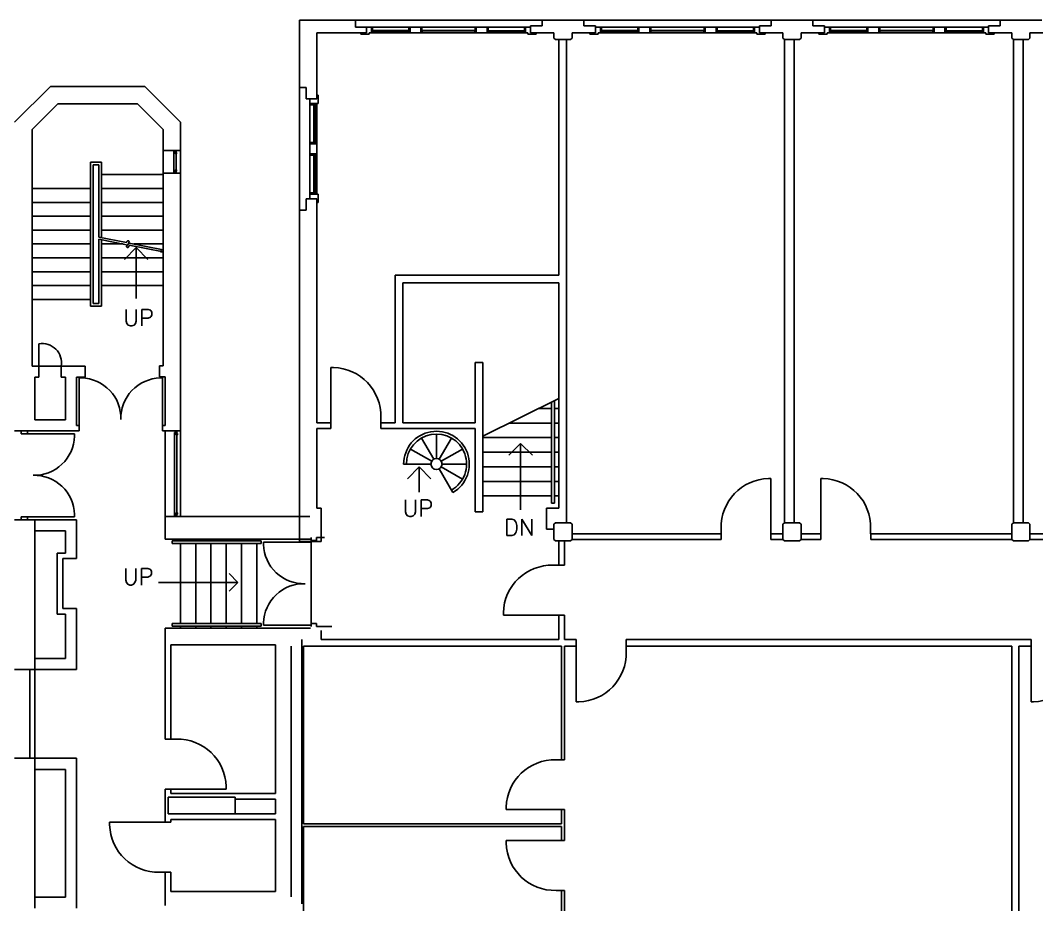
# Model space of a CAD drawing. Header units: inches. Extents: x 370 to 6209, y 2527 to 6927.
# Drawn here: x 4592 to 5325, y 6207 to 6844 of the extents above; entities that cross this region are included whole.
import ezdxf
from ezdxf.enums import TextEntityAlignment as Align

# ---------------------------------------------------------------- set-up
doc = ezdxf.new("R2010")
doc.units = ezdxf.units.IN
doc.header["$LTSCALE"] = 0.75
doc.header["$MEASUREMENT"] = 0
for name, color, linetype in [('626_FL3$0$A-BLDG-GRW', 9, 'CONTINUOUS'), ('626_FL3$0$A-BLDG-MOOR', 9, 'CONTINUOUS'), ('626_FL3$0$A-DOOR-EXST', 9, 'CONTINUOUS')]:
    doc.layers.add(name, color=color, linetype=linetype)
doc.styles.add('626_FL3$0$SIMPLEX', font='SIMPLEX')

msp = doc.modelspace()

# ---------------------------------------------------------------- linework, layer by layer
at = {"layer": '626_FL3$0$A-BLDG-GRW'}
for p, q in [((4588.14, 6770.73), (4614.08, 6796.61)), ((4681.95, 6796.61), (4614.08, 6796.61)), ((4707.77, 6770.73), (4681.95, 6796.61)), ((4600.77, 6765.49), (4619.3, 6783.98)), ((4676.72, 6783.98), (4619.3, 6783.98)), ((4695.25, 6765.4), (4676.72, 6783.98)), ((4707.77, 6750.4), (4707.77, 6770.73)), ((4600.77, 6594.98), (4600.77, 6765.49)), ((4695.25, 6750.4), (4695.25, 6765.4)), ((4695.25, 6734.03), (4695.25, 6750.4)), ((4695.25, 6750.4), (4707.77, 6750.4)), ((4703, 6749.4), (4703, 6749.65)), ((4703, 6749.65), (4704.5, 6749.65)), ((4703, 6735.03), (4703, 6749.4)), ((4704.5, 6749.4), (4703, 6749.4)), ((4704.5, 6749.15), (4704.25, 6748.9)), ((4704.25, 6748.9), (4704.25, 6747.9)), ((4704.25, 6747.9), (4704.5, 6747.65)), ((4704.5, 6750.4), (4704.75, 6750.4)), ((4704.5, 6749.65), (4704.5, 6750.4)), ((4704.5, 6748.65), (4704.5, 6749.4)), ((4704.75, 6748.65), (4704.5, 6748.65)), ((4704.75, 6747.65), (4704.5, 6747.65)), ((4704.62, 6736.78), (4704.62, 6747.65)), ((4704.75, 6750.4), (4704.75, 6748.65)), ((4704.75, 6749.15), (4705, 6748.9)), ((4705, 6747.9), (4704.75, 6747.65)), ((4705, 6748.9), (4705, 6747.9)), ((4707.77, 6734.03), (4707.77, 6750.4)), ((4642.94, 6638.19), (4642.94, 6741.98)), ((4642.94, 6741.98), (4650.94, 6741.98)), ((4644.94, 6640.19), (4644.94, 6739.98)), ((4644.94, 6739.98), (4648.94, 6739.98)), ((4648.94, 6687.96), (4648.94, 6739.98)), ((4650.94, 6687.56), (4650.94, 6741.98)), ((4694.87, 6732.98), (4650.94, 6732.98)), ((4695.25, 6595.24), (4695.25, 6734.03)), ((4695.25, 6734.03), (4707.77, 6734.03)), ((4704.5, 6735.03), (4703, 6735.03)), ((4703, 6735.03), (4703, 6734.78)), ((4703, 6734.78), (4704.5, 6734.78)), ((4704.25, 6736.53), (4704.5, 6736.78)), ((4704.25, 6735.53), (4704.25, 6736.53)), ((4704.5, 6735.28), (4704.25, 6735.53)), ((4704.75, 6736.78), (4704.5, 6736.78)), ((4704.75, 6735.78), (4704.5, 6735.78)), ((4704.5, 6735.78), (4704.5, 6735.03)), ((4704.5, 6734.78), (4704.5, 6734.03)), ((4704.5, 6734.03), (4704.75, 6734.03)), ((4705, 6736.53), (4704.75, 6736.78)), ((4704.75, 6734.03), (4704.75, 6735.78)), ((4704.75, 6735.28), (4705, 6735.53)), ((4705, 6735.53), (4705, 6736.53)), ((4707.77, 6548.22), (4707.77, 6734.03)), ((4642.94, 6722.98), (4601.14, 6722.98)), ((4694.87, 6722.98), (4650.94, 6722.98)), ((4642.94, 6712.98), (4601.14, 6712.98)), ((4694.87, 6712.98), (4650.94, 6712.98)), ((4642.94, 6702.98), (4601.14, 6702.98)), ((4694.87, 6702.98), (4650.94, 6702.98)), ((4642.94, 6692.98), (4601.14, 6692.98)), ((4668.96, 6684.01), (4648.86, 6687.98)), ((4694.87, 6692.98), (4650.94, 6692.98)), ((4642.94, 6682.98), (4601.14, 6682.98)), ((4668.96, 6682.49), (4648.86, 6686.46)), ((4648.94, 6640.19), (4648.94, 6686.44)), ((4650.94, 6638.19), (4650.94, 6686.05)), ((4666.49, 6682.98), (4650.94, 6682.98)), ((4675.82, 6680.38), (4667.34, 6671.89)), ((4668.9, 6681.13), (4668.9, 6681.31)), ((4668.9, 6681.31), (4668.93, 6681.31)), ((4668.93, 6681.13), (4668.9, 6681.13)), ((4668.93, 6681.31), (4668.93, 6681.46)), ((4668.93, 6681.46), (4668.96, 6681.46)), ((4668.93, 6681.01), (4668.93, 6681.13)), ((4668.96, 6681.01), (4668.93, 6681.01)), ((4668.99, 6684.24), (4668.96, 6684.24)), ((4668.96, 6681.46), (4668.96, 6681.49)), ((4668.96, 6681.49), (4668.99, 6681.49)), ((4668.96, 6680.95), (4668.96, 6681.01)), ((4668.99, 6680.95), (4668.96, 6680.95)), ((4669.02, 6684.33), (4668.99, 6684.33)), ((4668.99, 6684.33), (4668.99, 6684.24)), ((4668.99, 6681.49), (4668.99, 6681.59)), ((4668.99, 6681.59), (4669.02, 6681.59)), ((4668.99, 6680.85), (4668.99, 6680.95)), ((4669.02, 6680.85), (4668.99, 6680.85)), ((4669.05, 6684.39), (4669.02, 6684.39)), ((4669.02, 6684.39), (4669.02, 6684.33)), ((4669.02, 6681.59), (4669.02, 6681.62)), ((4669.02, 6681.62), (4669.05, 6681.62)), ((4669.02, 6680.82), (4669.02, 6680.85)), ((4669.05, 6680.82), (4669.02, 6680.82)), ((4669.08, 6684.45), (4669.05, 6684.45)), ((4669.05, 6684.45), (4669.05, 6684.39)), ((4669.05, 6681.62), (4669.05, 6681.71)), ((4669.05, 6681.71), (4669.08, 6681.71)), ((4669.05, 6680.79), (4669.05, 6680.82)), ((4669.08, 6680.79), (4669.05, 6680.79)), ((4669.11, 6684.54), (4669.08, 6684.54)), ((4669.08, 6684.54), (4669.08, 6684.45)), ((4669.08, 6681.71), (4669.08, 6681.77)), ((4669.08, 6681.77), (4669.14, 6681.77)), ((4669.08, 6680.73), (4669.08, 6680.79)), ((4669.2, 6680.73), (4669.08, 6680.73)), ((4669.14, 6684.61), (4669.11, 6684.61)), ((4669.11, 6684.61), (4669.11, 6684.54)), ((4669.2, 6684.76), (4669.14, 6684.76)), ((4669.14, 6684.76), (4669.14, 6684.61)), ((4669.14, 6681.77), (4669.14, 6681.86)), ((4669.14, 6681.86), (4669.2, 6681.86)), ((4669.23, 6684.79), (4669.2, 6684.79)), ((4669.2, 6684.79), (4669.2, 6684.76)), ((4669.2, 6681.86), (4669.2, 6681.95)), ((4669.2, 6681.95), (4669.26, 6681.95)), ((4669.2, 6680.67), (4669.2, 6680.73)), ((4669.26, 6680.67), (4669.2, 6680.67)), ((4669.29, 6684.91), (4669.23, 6684.91)), ((4669.23, 6684.91), (4669.23, 6684.79)), ((4669.26, 6682.13), (4669.26, 6682.19)), ((4669.26, 6681.95), (4669.26, 6682.07)), ((4669.26, 6682.07), (4669.32, 6682.07)), ((4669.26, 6680.61), (4669.26, 6680.67)), ((4669.38, 6680.61), (4669.26, 6680.61)), ((4669.32, 6684.94), (4669.29, 6684.94)), ((4669.29, 6684.94), (4669.29, 6684.91)), ((4669.38, 6684.97), (4669.32, 6684.97)), ((4669.32, 6684.97), (4669.32, 6684.94)), ((4669.32, 6682.07), (4669.32, 6682.1)), ((4669.32, 6682.1), (4669.38, 6682.1)), ((4669.42, 6685.03), (4669.38, 6685.03)), ((4669.38, 6685.03), (4669.38, 6684.97)), ((4669.38, 6682.1), (4669.38, 6682.17)), ((4669.38, 6682.17), (4669.45, 6682.17)), ((4669.38, 6680.58), (4669.38, 6680.61)), ((4669.42, 6680.58), (4669.38, 6680.58)), ((4669.45, 6685.06), (4669.42, 6685.06)), ((4669.42, 6685.06), (4669.42, 6685.03)), ((4669.42, 6680.55), (4669.42, 6680.58)), ((4670.03, 6680.55), (4669.42, 6680.55)), ((4669.48, 6685.09), (4669.45, 6685.09)), ((4669.45, 6685.09), (4669.45, 6685.06)), ((4669.45, 6682.17), (4669.45, 6682.32)), ((4669.51, 6685.12), (4669.48, 6685.12)), ((4669.48, 6685.12), (4669.48, 6685.09)), ((4669.57, 6685.15), (4669.51, 6685.15)), ((4669.51, 6685.15), (4669.51, 6685.12)), ((4669.63, 6685.18), (4669.57, 6685.18)), ((4669.57, 6685.18), (4669.57, 6685.15)), ((4669.66, 6685.22), (4669.63, 6685.22)), ((4669.63, 6685.22), (4669.63, 6685.18)), ((4669.81, 6685.25), (4669.66, 6685.25)), ((4669.66, 6685.25), (4669.66, 6685.22)), ((4669.66, 6682.56), (4669.72, 6682.56)), ((4669.72, 6682.56), (4669.72, 6682.62)), ((4669.72, 6682.62), (4669.75, 6682.62)), ((4669.75, 6682.62), (4669.75, 6682.71)), ((4669.75, 6682.71), (4669.87, 6682.71)), ((4669.93, 6685.28), (4669.81, 6685.28)), ((4669.81, 6685.28), (4669.81, 6685.25)), ((4669.87, 6682.71), (4669.87, 6682.78)), ((4669.87, 6682.78), (4669.93, 6682.78)), ((4669.93, 6685.25), (4669.93, 6685.28)), ((4670.3, 6685.25), (4669.93, 6685.25)), ((4669.93, 6682.78), (4669.93, 6682.9)), ((4669.93, 6682.9), (4670, 6682.9)), ((4670, 6682.9), (4670, 6682.96)), ((4670, 6682.96), (4670.09, 6682.96)), ((4670.06, 6680.58), (4670.03, 6680.58)), ((4670.03, 6680.58), (4670.03, 6680.55)), ((4670.09, 6680.61), (4670.06, 6680.61)), ((4670.06, 6680.61), (4670.06, 6680.58)), ((4670.09, 6682.96), (4670.09, 6683.05)), ((4670.09, 6683.05), (4670.18, 6683.05)), ((4670.15, 6680.64), (4670.09, 6680.64)), ((4670.09, 6680.64), (4670.09, 6680.61)), ((4670.18, 6680.67), (4670.15, 6680.67)), ((4670.15, 6680.67), (4670.15, 6680.64)), ((4670.18, 6683.05), (4670.18, 6683.17)), ((4670.18, 6683.17), (4670.21, 6683.17)), ((4670.24, 6680.73), (4670.18, 6680.73)), ((4670.18, 6680.73), (4670.18, 6680.67)), ((4670.21, 6683.17), (4670.21, 6683.23)), ((4670.21, 6683.23), (4670.24, 6683.23)), ((4670.24, 6683.23), (4670.24, 6683.29)), ((4670.24, 6683.29), (4670.3, 6683.29)), ((4670.3, 6680.76), (4670.24, 6680.76)), ((4670.24, 6680.76), (4670.24, 6680.73)), ((4670.3, 6685.22), (4670.3, 6685.25)), ((4670.36, 6685.22), (4670.3, 6685.22)), ((4670.3, 6683.29), (4670.3, 6683.42)), ((4670.3, 6683.42), (4670.36, 6683.42)), ((4670.39, 6680.95), (4670.3, 6680.95)), ((4670.3, 6680.95), (4670.3, 6680.76)), ((4670.36, 6685.18), (4670.36, 6685.22)), ((4670.42, 6685.18), (4670.36, 6685.18)), ((4670.36, 6683.42), (4670.36, 6683.48)), ((4670.36, 6683.48), (4670.39, 6683.48)), ((4670.39, 6683.48), (4670.39, 6683.54)), ((4670.39, 6683.54), (4670.42, 6683.54)), ((4670.48, 6681.07), (4670.39, 6681.07)), ((4670.39, 6681.07), (4670.39, 6680.95)), ((4670.42, 6685.15), (4670.42, 6685.18)), ((4670.45, 6685.15), (4670.42, 6685.15)), ((4670.42, 6683.54), (4670.42, 6683.6)), ((4670.42, 6683.6), (4670.45, 6683.6)), ((4670.45, 6685.12), (4670.45, 6685.15)), ((4670.48, 6685.12), (4670.45, 6685.12)), ((4670.45, 6683.6), (4670.45, 6683.66)), ((4670.45, 6683.66), (4670.48, 6683.66)), ((4670.48, 6685.09), (4670.48, 6685.12)), ((4670.51, 6685.09), (4670.48, 6685.09)), ((4670.48, 6683.66), (4670.48, 6683.72)), ((4670.48, 6683.72), (4670.51, 6683.72)), ((4670.54, 6681.13), (4670.48, 6681.13)), ((4670.48, 6681.13), (4670.48, 6681.07)), ((4670.51, 6685.03), (4670.51, 6685.09)), ((4670.61, 6685.03), (4670.51, 6685.03)), ((4670.51, 6683.72), (4670.51, 6683.78)), ((4670.51, 6683.78), (4670.54, 6683.78)), ((4670.58, 6681.22), (4670.54, 6681.22)), ((4670.54, 6681.22), (4670.54, 6681.13)), ((4670.58, 6683.84), (4670.58, 6684)), ((4670.58, 6684), (4670.61, 6684)), ((4670.67, 6681.34), (4670.58, 6681.34)), ((4670.58, 6681.34), (4670.58, 6681.22)), ((4670.61, 6684.97), (4670.61, 6685.03)), ((4670.64, 6684.97), (4670.61, 6684.97)), ((4670.61, 6684), (4670.61, 6684.06)), ((4670.61, 6684.06), (4670.64, 6684.06)), ((4670.64, 6684.88), (4670.64, 6684.97)), ((4670.67, 6684.88), (4670.64, 6684.88)), ((4670.64, 6684.06), (4670.64, 6684.18)), ((4670.64, 6684.18), (4670.67, 6684.18)), ((4670.67, 6684.67), (4670.67, 6684.88)), ((4670.7, 6684.67), (4670.67, 6684.67)), ((4670.67, 6684.18), (4670.67, 6684.45)), ((4670.67, 6684.45), (4670.7, 6684.45)), ((4670.7, 6681.4), (4670.67, 6681.4)), ((4670.67, 6681.4), (4670.67, 6681.34)), ((4670.7, 6684.45), (4670.7, 6684.67)), ((4670.73, 6681.46), (4670.7, 6681.46)), ((4670.7, 6681.46), (4670.7, 6681.4)), ((4670.76, 6681.56), (4670.73, 6681.56)), ((4670.73, 6681.56), (4670.73, 6681.46)), ((4670.79, 6681.59), (4670.76, 6681.59)), ((4670.76, 6681.59), (4670.76, 6681.56)), ((4670.82, 6681.68), (4670.79, 6681.68)), ((4670.79, 6681.68), (4670.79, 6681.59)), ((4670.85, 6681.8), (4670.82, 6681.8)), ((4670.82, 6681.8), (4670.82, 6681.68)), ((4670.88, 6681.83), (4670.85, 6681.83)), ((4670.85, 6681.83), (4670.85, 6681.8)), ((4695.25, 6678.82), (4670.88, 6683.63)), ((4670.88, 6682.32), (4670.88, 6681.83)), ((4695.25, 6677.31), (4670.88, 6682.11)), ((4694.87, 6682.98), (4674.17, 6682.98)), ((4675.82, 6680.38), (4684.31, 6671.89)), ((4675.82, 6643.67), (4675.82, 6680.38)), ((4642.94, 6672.98), (4601.14, 6672.98)), ((4694.87, 6672.98), (4650.94, 6672.98)), ((4695.25, 6678.82), (4693.25, 6678.82)), ((4695.25, 6677.31), (4693.25, 6677.31)), ((4642.94, 6662.98), (4601.14, 6662.98)), ((4694.87, 6662.98), (4650.94, 6662.98)), ((4642.94, 6652.98), (4601.14, 6652.98)), ((4694.87, 6652.98), (4650.94, 6652.98)), ((4642.94, 6642.98), (4601.14, 6642.98)), ((4642.94, 6638.19), (4650.94, 6638.19)), ((4644.94, 6640.19), (4648.94, 6640.19)), ((4605.79, 6594.98), (4600.77, 6594.98)), ((4605.79, 6586.98), (4605.79, 6594.98)), ((4605.79, 6594.98), (4621.79, 6594.98)), ((4639.14, 6594.98), (4621.79, 6594.98)), ((4621.79, 6586.98), (4621.79, 6594.98)), ((4639.14, 6586.98), (4639.14, 6594.98)), ((4692.52, 6587.24), (4692.52, 6595.24)), ((4695.25, 6595.24), (4692.52, 6595.24)), ((4602.89, 6556.23), (4602.89, 6586.98)), ((4605.79, 6586.98), (4602.89, 6586.98)), ((4624.89, 6586.98), (4621.79, 6586.98)), ((4624.89, 6556.23), (4624.89, 6586.98)), ((4639.14, 6586.98), (4632.89, 6586.98)), ((4632.89, 6552.23), (4632.89, 6586.98)), ((4696.7, 6587.24), (4692.52, 6587.24)), ((4696.7, 6552.22), (4696.7, 6587.24)), ((4602.89, 6556.23), (4624.89, 6556.23)), ((4634.81, 6548.23), (4588.14, 6548.23)), ((4592.9, 6548.23), (4592.9, 6546.22)), ((4597.53, 6548.23), (4597.53, 6546.22)), ((4632.89, 6552.23), (4634.81, 6552.23)), ((4634.81, 6552.44), (4634.81, 6548.23)), ((4694.79, 6552.44), (4694.79, 6548.22)), ((4694.79, 6552.22), (4696.7, 6552.22)), ((4694.79, 6548.22), (4707.77, 6548.22)), ((4696.7, 6486.61), (4696.7, 6548.22)), ((4704.99, 6547.91), (4705.24, 6547.91)), ((4704.99, 6547.16), (4704.99, 6547.91)), ((4705.24, 6547.91), (4705.24, 6546.16)), ((4707.77, 6486.61), (4707.77, 6548.22)), ((4597.53, 6546.22), (4592.9, 6546.22)), ((4703.49, 6546.91), (4703.49, 6547.16)), ((4703.49, 6547.16), (4704.99, 6547.16)), ((4703.49, 6487.61), (4703.49, 6546.91)), ((4704.99, 6546.91), (4703.49, 6546.91)), ((4704.99, 6546.66), (4704.74, 6546.41)), ((4704.74, 6546.41), (4704.74, 6545.41)), ((4704.74, 6545.41), (4704.99, 6545.16)), ((4704.99, 6546.16), (4704.99, 6546.91)), ((4705.24, 6546.16), (4704.99, 6546.16)), ((4705.24, 6545.16), (4704.99, 6545.16)), ((4705.11, 6489.36), (4705.11, 6545.16)), ((4705.24, 6546.66), (4705.49, 6546.41)), ((4705.49, 6545.41), (4705.24, 6545.16)), ((4705.49, 6546.41), (4705.49, 6545.41)), ((4952.84, 6539.17), (4944.35, 6530.69)), ((4952.84, 6491.39), (4952.84, 6539.17)), ((4952.84, 6539.17), (4961.32, 6530.69)), ((4879.73, 6522.29), (4871.25, 6513.8)), ((4879.73, 6504.18), (4879.73, 6522.29)), ((4879.73, 6522.29), (4888.22, 6513.8)), ((4704.74, 6489.11), (4704.99, 6489.36)), ((4704.74, 6488.11), (4704.74, 6489.11)), ((4705.24, 6489.36), (4704.99, 6489.36)), ((4705.49, 6489.11), (4705.24, 6489.36)), ((4705.49, 6488.11), (4705.49, 6489.11)), ((4602.89, 6484.23), (4588.14, 6484.23)), ((4597.53, 6486.24), (4592.9, 6486.24)), ((4592.9, 6486.24), (4592.9, 6484.23)), ((4597.53, 6486.24), (4597.53, 6484.23)), ((4602.89, 6484.23), (4632.89, 6484.23)), ((4602.89, 6376.23), (4602.89, 6484.23)), ((4632.89, 6456.23), (4632.89, 6484.23)), ((4696.7, 6486.61), (4800.89, 6486.61)), ((4696.7, 6470.11), (4696.7, 6486.61)), ((4704.99, 6487.61), (4703.49, 6487.61)), ((4703.49, 6487.61), (4703.49, 6487.36)), ((4703.49, 6487.36), (4704.99, 6487.36)), ((4704.99, 6487.86), (4704.74, 6488.11)), ((4705.24, 6488.36), (4704.99, 6488.36)), ((4704.99, 6488.36), (4704.99, 6487.61)), ((4704.99, 6487.36), (4704.99, 6486.61)), ((4704.99, 6486.61), (4705.24, 6486.61)), ((4705.24, 6486.61), (4705.24, 6488.36)), ((4705.24, 6487.86), (4705.49, 6488.11)), ((4602.89, 6476.23), (4624.89, 6476.23)), ((4624.89, 6460.23), (4624.89, 6476.23)), ((4696.7, 6470.11), (4801.55, 6470.11)), ((4701.71, 6469.08), (4765.88, 6469.08)), ((4701.71, 6469.08), (4701.71, 6467.08)), ((4701.71, 6467.08), (4765.88, 6467.08)), ((4707.7, 6469.08), (4707.7, 6470.11)), ((4707.7, 6409.47), (4707.7, 6467.08)), ((4718.7, 6469.08), (4718.7, 6470.11)), ((4718.7, 6409.47), (4718.7, 6467.08)), ((4729.7, 6469.08), (4729.7, 6470.11)), ((4729.7, 6409.47), (4729.7, 6467.08)), ((4740.7, 6469.08), (4740.7, 6470.11)), ((4740.7, 6409.47), (4740.7, 6467.08)), ((4751.7, 6469.08), (4751.7, 6470.11)), ((4751.7, 6409.47), (4751.7, 6467.08)), ((4762.7, 6469.08), (4762.7, 6470.11)), ((4762.7, 6409.47), (4762.7, 6467.08)), ((4765.88, 6469.08), (4765.88, 6467.08)), ((4618.89, 6416.23), (4618.89, 6460.23)), ((4618.89, 6460.23), (4624.89, 6460.23)), ((4622.89, 6456.23), (4632.89, 6456.23)), ((4622.89, 6420.23), (4622.89, 6456.23)), ((4749.19, 6439.09), (4742.82, 6445.45)), ((4691.88, 6439.09), (4749.19, 6439.09)), ((4749.19, 6439.09), (4742.82, 6432.72)), ((4618.89, 6416.23), (4624.89, 6416.23)), ((4622.89, 6420.23), (4632.89, 6420.23)), ((4624.89, 6384.23), (4624.89, 6416.23)), ((4632.89, 6376.23), (4632.89, 6420.23)), ((4701.71, 6409.47), (4765.88, 6409.47)), ((4701.71, 6409.47), (4701.71, 6407.47)), ((4765.88, 6409.47), (4765.88, 6407.47)), ((4696.7, 6326.11), (4696.7, 6406.11)), ((4696.7, 6406.11), (4801.55, 6406.11)), ((4701.71, 6407.47), (4765.88, 6407.47)), ((4707.7, 6406.11), (4707.7, 6407.47)), ((4718.7, 6406.11), (4718.7, 6407.47)), ((4729.7, 6406.11), (4729.7, 6407.47)), ((4740.7, 6406.11), (4740.7, 6407.47)), ((4751.7, 6406.11), (4751.7, 6407.47)), ((4762.7, 6406.11), (4762.7, 6407.47)), ((4700.7, 6326.11), (4700.7, 6394.11)), ((4700.7, 6394.11), (4776.2, 6394.11)), ((4776.2, 6394.11), (4776.2, 6286.86)), ((4624.89, 6384.23), (4602.89, 6384.23)), ((4632.89, 6376.23), (4588.14, 6376.23)), ((4599.2, 6376.23), (4599.2, 6312.23)), ((4602.89, 6376.23), (4602.89, 6312.23)), ((4696.7, 6326.11), (4700.7, 6326.11)), ((4632.89, 6312.23), (4588.14, 6312.23)), ((4602.89, 6204.23), (4602.89, 6312.23)), ((4632.89, 6204.23), (4632.89, 6312.23)), ((4624.89, 6304.23), (4602.89, 6304.23)), ((4624.89, 6212.23), (4624.89, 6304.23)), ((4696.7, 6266.11), (4696.7, 6290.11)), ((4696.7, 6290.11), (4700.7, 6290.11)), ((4698.96, 6284.23), (4747.2, 6284.23)), ((4698.96, 6284.23), (4698.96, 6272.2)), ((4700.7, 6286.86), (4700.7, 6290.11)), ((4700.7, 6286.86), (4700.7, 6288.23)), ((4776.2, 6286.86), (4700.7, 6286.86)), ((4747.2, 6284.23), (4747.2, 6272.23)), ((4776.2, 6282.86), (4747.2, 6282.86)), ((4776.2, 6282.86), (4776.2, 6272.23)), ((4698.96, 6272.23), (4747.2, 6272.23)), ((4776.2, 6272.23), (4747.2, 6272.23)), ((4696.7, 6266.11), (4700.7, 6266.11)), ((4776.2, 6268.23), (4700.7, 6268.23)), ((4700.7, 6266.11), (4700.7, 6268.23)), ((4776.2, 6268.23), (4776.2, 6216.11)), ((4696.7, 6230.13), (4696.7, 6206.11)), ((4696.7, 6230.13), (4700.7, 6230.13)), ((4700.7, 6230.13), (4700.7, 6216.11)), ((4602.89, 6212.23), (4624.89, 6212.23)), ((4700.7, 6216.11), (4776.2, 6216.11))]:
    msp.add_line(p, q, dxfattribs=at)
at = {"layer": '626_FL3$0$A-BLDG-MOOR'}
for p, q in [((4793.4, 6844.22), (4833.9, 6844.22)), ((4793.4, 6795.72), (4793.4, 6844.22)), ((4833.9, 6839.22), (4833.9, 6844.22)), ((4968.4, 6844.22), (4833.9, 6844.22)), ((4968.4, 6844.22), (4998.4, 6844.22)), ((4968.4, 6840.22), (4968.4, 6844.22)), ((5133.4, 6844.22), (4998.4, 6844.22)), ((4998.4, 6840.22), (4998.4, 6844.22)), ((5133.4, 6844.22), (5163.4, 6844.22)), ((5133.4, 6840.22), (5133.4, 6844.22)), ((5298.4, 6844.22), (5163.4, 6844.22)), ((5163.4, 6840.22), (5163.4, 6844.22)), ((5298.4, 6844.22), (5328.4, 6844.22)), ((5298.4, 6840.22), (5298.4, 6844.22)), ((4841.9, 6835.22), (4805.9, 6835.22)), ((4805.9, 6835.22), (4805.9, 6787.72)), ((4841.9, 6839.22), (4833.9, 6839.22)), ((4837.65, 6834.22), (4837.65, 6835.22)), ((4843.65, 6834.22), (4837.65, 6834.22)), ((4841.9, 6839.22), (4841.9, 6835.22)), ((4841.9, 6839.22), (4846.15, 6839.22)), ((4843.65, 6835.22), (4843.65, 6834.22)), ((4846.15, 6835.22), (4843.65, 6835.22)), ((4845.4, 6839.22), (4845.4, 6835.22)), ((4955.65, 6839.22), (4846.15, 6839.22)), ((4846.15, 6839.22), (4846.15, 6835.22)), ((4955.65, 6835.22), (4846.15, 6835.22)), ((4846.33, 6835.61), (4846.33, 6836.93)), ((4846.33, 6836.93), (4872.24, 6836.93)), ((4872.24, 6835.61), (4846.33, 6835.61)), ((4872.24, 6836.93), (4872.24, 6835.61)), ((4872.4, 6839.22), (4872.4, 6835.22)), ((4873.15, 6839.22), (4873.15, 6835.22)), ((4880.9, 6839.22), (4880.9, 6835.22)), ((4881.65, 6839.22), (4881.65, 6835.22)), ((4881.79, 6835.46), (4881.79, 6836.78)), ((4881.79, 6836.78), (4919.8, 6836.78)), ((4919.8, 6835.46), (4881.79, 6835.46)), ((4919.8, 6836.78), (4919.8, 6835.46)), ((4920.15, 6839.22), (4920.15, 6835.22)), ((4920.9, 6839.22), (4920.9, 6835.22)), ((4928.65, 6839.22), (4928.65, 6835.22)), ((4929.4, 6839.22), (4929.4, 6835.22)), ((4955.14, 6836.72), (4929.76, 6836.72)), ((4929.76, 6836.72), (4929.76, 6835.39)), ((4929.76, 6835.39), (4955.14, 6835.39)), ((4955.14, 6835.39), (4955.14, 6836.72)), ((4959.9, 6839.22), (4955.65, 6839.22)), ((4955.65, 6839.22), (4955.65, 6835.22)), ((4955.65, 6835.22), (4958.15, 6835.22)), ((4956.4, 6839.22), (4956.4, 6835.22)), ((4958.15, 6835.22), (4958.15, 6834.22)), ((4958.15, 6834.22), (4964.15, 6834.22)), ((4959.9, 6840.22), (4959.9, 6835.22)), ((4968.4, 6840.22), (4959.9, 6840.22)), ((4959.9, 6835.22), (4976.9, 6835.22)), ((4964.15, 6834.22), (4964.15, 6835.22)), ((4976.9, 6831.47), (4976.9, 6835.22)), ((4989.9, 6835.22), (5006.9, 6835.22)), ((4989.9, 6831.47), (4989.9, 6835.22)), ((4998.4, 6840.22), (5006.9, 6840.22)), ((5002.65, 6834.22), (5002.65, 6835.22)), ((5008.65, 6834.22), (5002.65, 6834.22)), ((5006.9, 6840.22), (5006.9, 6835.22)), ((5006.9, 6839.22), (5011.15, 6839.22)), ((5008.65, 6835.22), (5008.65, 6834.22)), ((5011.15, 6835.22), (5008.65, 6835.22)), ((5010.4, 6839.22), (5010.4, 6835.22)), ((5120.65, 6839.22), (5011.15, 6839.22)), ((5011.15, 6839.22), (5011.15, 6835.22)), ((5120.65, 6835.22), (5011.15, 6835.22)), ((5011.33, 6835.61), (5011.33, 6836.93)), ((5011.33, 6836.93), (5037.24, 6836.93)), ((5037.24, 6835.61), (5011.33, 6835.61)), ((5037.24, 6836.93), (5037.24, 6835.61)), ((5037.4, 6839.22), (5037.4, 6835.22)), ((5038.15, 6839.22), (5038.15, 6835.22)), ((5045.9, 6839.22), (5045.9, 6835.22)), ((5046.65, 6839.22), (5046.65, 6835.22)), ((5046.79, 6835.46), (5046.79, 6836.78)), ((5046.79, 6836.78), (5084.8, 6836.78)), ((5084.8, 6835.46), (5046.79, 6835.46)), ((5084.8, 6836.78), (5084.8, 6835.46)), ((5085.15, 6839.22), (5085.15, 6835.22)), ((5085.9, 6839.22), (5085.9, 6835.22)), ((5093.65, 6839.22), (5093.65, 6835.22)), ((5094.4, 6839.22), (5094.4, 6835.22)), ((5120.14, 6836.72), (5094.76, 6836.72)), ((5094.76, 6836.72), (5094.76, 6835.39)), ((5094.76, 6835.39), (5120.14, 6835.39)), ((5120.14, 6835.39), (5120.14, 6836.72)), ((5124.9, 6839.22), (5120.65, 6839.22)), ((5120.65, 6839.22), (5120.65, 6835.22)), ((5120.65, 6835.22), (5123.15, 6835.22)), ((5121.4, 6839.22), (5121.4, 6835.22)), ((5123.15, 6835.22), (5123.15, 6834.22)), ((5123.15, 6834.22), (5129.15, 6834.22)), ((5124.9, 6840.22), (5124.9, 6835.22)), ((5133.4, 6840.22), (5124.9, 6840.22)), ((5124.9, 6835.22), (5141.9, 6835.22)), ((5129.15, 6834.22), (5129.15, 6835.22)), ((5141.9, 6831.47), (5141.9, 6835.22)), ((5154.9, 6835.22), (5171.9, 6835.22)), ((5154.9, 6831.47), (5154.9, 6835.22)), ((5163.4, 6840.22), (5171.9, 6840.22)), ((5167.65, 6834.22), (5167.65, 6835.22)), ((5173.65, 6834.22), (5167.65, 6834.22)), ((5171.9, 6840.22), (5171.9, 6835.22)), ((5171.9, 6839.22), (5176.15, 6839.22)), ((5173.65, 6835.22), (5173.65, 6834.22)), ((5176.15, 6835.22), (5173.65, 6835.22)), ((5175.4, 6839.22), (5175.4, 6835.22)), ((5285.65, 6839.22), (5176.15, 6839.22)), ((5176.15, 6839.22), (5176.15, 6835.22)), ((5285.65, 6835.22), (5176.15, 6835.22)), ((5176.33, 6835.61), (5176.33, 6836.93)), ((5176.33, 6836.93), (5202.24, 6836.93)), ((5202.24, 6835.61), (5176.33, 6835.61)), ((5202.24, 6836.93), (5202.24, 6835.61)), ((5202.4, 6839.22), (5202.4, 6835.22)), ((5203.15, 6839.22), (5203.15, 6835.22)), ((5210.9, 6839.22), (5210.9, 6835.22)), ((5211.65, 6839.22), (5211.65, 6835.22)), ((5211.79, 6835.46), (5211.79, 6836.78)), ((5211.79, 6836.78), (5249.8, 6836.78)), ((5249.8, 6835.46), (5211.79, 6835.46)), ((5249.8, 6836.78), (5249.8, 6835.46)), ((5250.15, 6839.22), (5250.15, 6835.22)), ((5250.9, 6839.22), (5250.9, 6835.22)), ((5258.65, 6839.22), (5258.65, 6835.22)), ((5259.4, 6839.22), (5259.4, 6835.22)), ((5285.14, 6836.72), (5259.76, 6836.72)), ((5259.76, 6836.72), (5259.76, 6835.39)), ((5259.76, 6835.39), (5285.14, 6835.39)), ((5285.14, 6835.39), (5285.14, 6836.72)), ((5289.9, 6839.22), (5285.65, 6839.22)), ((5285.65, 6839.22), (5285.65, 6835.22)), ((5285.65, 6835.22), (5288.15, 6835.22)), ((5286.4, 6839.22), (5286.4, 6835.22)), ((5288.15, 6835.22), (5288.15, 6834.22)), ((5288.15, 6834.22), (5294.15, 6834.22)), ((5289.9, 6840.22), (5289.9, 6835.22)), ((5298.4, 6840.22), (5289.9, 6840.22)), ((5289.9, 6835.22), (5306.9, 6835.22)), ((5294.15, 6834.22), (5294.15, 6835.22)), ((5306.9, 6831.47), (5306.9, 6835.22)), ((5319.9, 6835.22), (5336.9, 6835.22)), ((5319.9, 6831.47), (5319.9, 6835.22)), ((4977.9, 6830.47), (4976.9, 6831.47)), ((4977.9, 6830.47), (4988.9, 6830.47)), ((4980.4, 6830.22), (4980.4, 6660.47)), ((4985.9, 6830.22), (4985.9, 6481.97)), ((4989.9, 6831.47), (4988.9, 6830.47)), ((5142.9, 6830.47), (5141.9, 6831.47)), ((5142.9, 6830.47), (5142.9, 6482.22)), ((5142.9, 6830.47), (5153.9, 6830.47)), ((5149.9, 6830.47), (5149.9, 6482.22)), ((5154.9, 6831.47), (5153.9, 6830.47)), ((5307.9, 6830.47), (5306.9, 6831.47)), ((5307.9, 6830.47), (5307.9, 6482.22)), ((5307.9, 6830.47), (5318.9, 6830.47)), ((5314.9, 6830.47), (5314.9, 6482.22)), ((5319.9, 6831.47), (5318.9, 6830.47)), ((4793.4, 6707.47), (4793.4, 6795.72)), ((4798.4, 6795.72), (4793.4, 6795.72)), ((4798.4, 6787.72), (4798.4, 6795.72)), ((4806.9, 6790.22), (4805.9, 6790.22)), ((4806.9, 6784.22), (4806.9, 6790.22)), ((4805.9, 6787.72), (4798.4, 6787.72)), ((4800.9, 6784.22), (4800.9, 6787.72)), ((4800.9, 6784.22), (4800.9, 6756.22)), ((4800.9, 6784.22), (4805.9, 6784.22)), ((4800.9, 6783.22), (4805.9, 6783.22)), ((4803.88, 6756.34), (4803.88, 6783.11)), ((4803.88, 6783.11), (4805.02, 6783.11)), ((4805.02, 6783.11), (4805.02, 6756.34)), ((4805.9, 6756.22), (4805.9, 6784.22)), ((4805.9, 6784.22), (4806.9, 6784.22)), ((4800.9, 6756.22), (4805.9, 6756.22)), ((4800.9, 6756.22), (4800.9, 6746.97)), ((4800.9, 6755.22), (4805.9, 6755.22)), ((4805.02, 6756.34), (4803.88, 6756.34)), ((4805.9, 6746.97), (4805.9, 6756.22)), ((4800.9, 6747.97), (4805.9, 6747.97)), ((4800.9, 6746.97), (4805.9, 6746.97)), ((4800.9, 6746.97), (4800.9, 6718.97)), ((4803.88, 6720.09), (4803.88, 6746.86)), ((4803.88, 6746.86), (4805.02, 6746.86)), ((4805.02, 6746.86), (4805.02, 6720.09)), ((4805.9, 6746.97), (4805.9, 6718.97)), ((4800.9, 6719.97), (4805.9, 6719.97)), ((4800.9, 6718.97), (4800.9, 6715.47)), ((4800.9, 6718.97), (4800.9, 6715.47)), ((4800.9, 6718.97), (4805.9, 6718.97)), ((4805.02, 6720.09), (4803.88, 6720.09)), ((4805.9, 6718.97), (4806.9, 6718.97)), ((4806.9, 6718.97), (4806.9, 6712.97)), ((4805.9, 6715.47), (4798.4, 6715.47)), ((4798.4, 6715.47), (4798.4, 6707.47)), ((4805.9, 6715.47), (4805.9, 6553.97)), ((4806.9, 6712.97), (4805.9, 6712.97)), ((4793.4, 6468.47), (4793.4, 6707.47)), ((4798.4, 6707.47), (4793.4, 6707.47)), ((4862.43, 6553.97), (4862.43, 6660.47)), ((4980.4, 6660.47), (4862.43, 6660.47)), ((4980.4, 6654.97), (4867.93, 6654.97)), ((4867.93, 6553.97), (4867.93, 6654.97)), ((4980.4, 6654.97), (4980.4, 6492.47)), ((4920.18, 6597.47), (4920.18, 6553.97)), ((4925.68, 6597.47), (4920.18, 6597.47)), ((4925.68, 6597.47), (4925.68, 6489.94)), ((4980.33, 6571.57), (4925.68, 6544.46)), ((4977.17, 6496.12), (4977.17, 6570)), ((4975.17, 6564.38), (4965.83, 6564.38)), ((4975.17, 6496.12), (4975.17, 6569.01)), ((4980.33, 6564.38), (4977.17, 6564.38)), ((4816.17, 6553.97), (4805.9, 6553.97)), ((4805.9, 6549.97), (4805.9, 6492.47)), ((4816.17, 6549.97), (4805.9, 6549.97)), ((4816.17, 6553.97), (4816.17, 6549.97)), ((4862.43, 6553.97), (4852.17, 6553.97)), ((4852.17, 6553.97), (4852.17, 6549.97)), ((4920.18, 6549.97), (4852.17, 6549.97)), ((4920.18, 6553.97), (4867.93, 6553.97)), ((4920.18, 6549.97), (4920.18, 6489.94)), ((4975.17, 6553.88), (4944.67, 6553.88)), ((4980.33, 6553.88), (4977.17, 6553.88)), ((4890.22, 6527.81), (4881.39, 6543.1)), ((4892.22, 6528.34), (4892.22, 6546)), ((4894.22, 6527.81), (4903.05, 6543.1)), ((4975.17, 6543.38), (4925.68, 6543.38)), ((4980.33, 6543.38), (4977.17, 6543.38)), ((4888.76, 6526.34), (4873.47, 6535.17)), ((4895.69, 6526.34), (4910.98, 6535.17)), ((4975.17, 6532.88), (4925.68, 6532.88)), ((4980.33, 6532.88), (4977.17, 6532.88)), ((4888.22, 6524.34), (4868.57, 6524.34)), ((4894.22, 6520.88), (4904.05, 6503.85)), ((4895.69, 6522.34), (4910.98, 6513.51)), ((4896.22, 6524.34), (4913.88, 6524.34)), ((4975.17, 6522.38), (4925.68, 6522.38)), ((4980.33, 6522.38), (4977.17, 6522.38)), ((4975.17, 6511.88), (4925.68, 6511.88)), ((4980.33, 6511.88), (4977.17, 6511.88)), ((4975.17, 6501.38), (4925.68, 6501.38)), ((4980.33, 6501.38), (4977.17, 6501.38)), ((4809.15, 6492.47), (4805.9, 6492.47)), ((4809.15, 6492.47), (4809.15, 6468.47)), ((4925.68, 6489.94), (4920.18, 6489.94)), ((4971.4, 6477.47), (4971.4, 6492.47)), ((4971.4, 6492.47), (4980.4, 6492.47)), ((4975.17, 6496.12), (4977.17, 6496.12)), ((4976.9, 6480.97), (4977.9, 6481.97)), ((4977.9, 6481.97), (4988.9, 6481.97)), ((4988.9, 6481.97), (4989.9, 6480.97)), ((5141.9, 6480.97), (5142.9, 6481.97)), ((5142.9, 6481.97), (5153.9, 6481.97)), ((5153.9, 6481.97), (5154.9, 6480.97)), ((5306.9, 6480.97), (5307.9, 6481.97)), ((5307.9, 6481.97), (5318.9, 6481.97)), ((5318.9, 6481.97), (5319.9, 6480.97)), ((4976.9, 6477.47), (4971.4, 6477.47)), ((4976.9, 6469.97), (4976.9, 6480.97)), ((4989.9, 6480.97), (4989.9, 6469.97)), ((5141.9, 6469.97), (5141.9, 6480.97)), ((5154.9, 6480.97), (5154.9, 6469.97)), ((5306.9, 6469.97), (5306.9, 6480.97)), ((5319.9, 6480.97), (5319.9, 6469.97)), ((4809.15, 6468.47), (4793.4, 6468.47)), ((4801.81, 6471.35), (4801.81, 6469.34)), ((4805.77, 6469.34), (4801.81, 6469.34)), ((4801.81, 6469.34), (4801.81, 6409.36)), ((4805.81, 6469.34), (4805.81, 6471.35)), ((4805.81, 6471.35), (4811.52, 6471.35)), ((4977.9, 6468.97), (4976.9, 6469.97)), ((4988.9, 6468.97), (4977.9, 6468.97)), ((4980.4, 6468.97), (4980.4, 6451.47)), ((4984.4, 6468.97), (4984.4, 6451.47)), ((4989.9, 6469.97), (4988.9, 6468.97)), ((4989.9, 6473.97), (5097.27, 6473.97)), ((4989.9, 6469.97), (5097.27, 6469.97)), ((5097.27, 6473.97), (5097.27, 6469.97)), ((5133.27, 6473.97), (5133.27, 6469.97)), ((5133.27, 6473.97), (5141.9, 6473.97)), ((5133.27, 6469.97), (5141.9, 6469.97)), ((5142.9, 6468.97), (5141.9, 6469.97)), ((5153.9, 6468.97), (5142.9, 6468.97)), ((5154.9, 6469.97), (5153.9, 6468.97)), ((5154.9, 6473.97), (5169.1, 6473.97)), ((5154.9, 6469.97), (5169.1, 6469.97)), ((5169.1, 6473.97), (5169.1, 6469.97)), ((5205.1, 6473.97), (5205.1, 6469.97)), ((5205.1, 6473.97), (5306.9, 6473.97)), ((5205.1, 6469.97), (5306.9, 6469.97)), ((5307.9, 6468.97), (5306.9, 6469.97)), ((5318.9, 6468.97), (5307.9, 6468.97)), ((5319.9, 6469.97), (5318.9, 6468.97)), ((5319.9, 6473.97), (5425.21, 6473.97)), ((5319.9, 6469.97), (5425.21, 6469.97)), ((4980.4, 6451.47), (4984.4, 6451.47)), ((4805.81, 6409.36), (4801.81, 6409.36)), ((4801.81, 6409.36), (4801.81, 6407.35)), ((4805.81, 6409.36), (4805.81, 6407.35)), ((4980.4, 6415.47), (4980.4, 6397.97)), ((4980.4, 6415.47), (4984.4, 6415.47)), ((4984.4, 6415.47), (4984.4, 6397.97)), ((4805.81, 6407.35), (4816.9, 6407.35)), ((4809.15, 6404.47), (4809.15, 6397.97)), ((4795.15, 6207.35), (4795.15, 6397.85)), ((4980.4, 6397.97), (4809.15, 6397.97)), ((4984.4, 6397.97), (4992.94, 6397.97)), ((4992.94, 6397.97), (4992.94, 6392.97)), ((5028.94, 6397.97), (5028.94, 6392.97)), ((5028.94, 6397.97), (5320.65, 6397.97)), ((5320.65, 6392.97), (5320.65, 6397.97)), ((4787.4, 6212.47), (4787.4, 6392.97)), ((4796.4, 6392.97), (4982.4, 6392.97)), ((4796.4, 6392.97), (4796.4, 6264.97)), ((4982.4, 6311.24), (4982.4, 6392.97)), ((4984.4, 6392.97), (4992.94, 6392.97)), ((4984.4, 6311.24), (4984.4, 6392.97)), ((5028.94, 6392.97), (5306.9, 6392.97)), ((5306.9, 6129.47), (5306.9, 6392.97)), ((5311.9, 6134.97), (5311.9, 6392.97)), ((5311.9, 6392.97), (5320.65, 6392.97)), ((5320.65, 6392.97), (5320.65, 6352.97)), ((5320.65, 6352.97), (5322.4, 6352.97)), ((4984.4, 6311.24), (4982.4, 6311.24)), ((4982.4, 6264.97), (4982.4, 6275.24)), ((4984.4, 6275.24), (4982.4, 6275.24)), ((4984.4, 6252.97), (4984.4, 6275.24)), ((4982.4, 6264.97), (4796.4, 6264.97)), ((4982.4, 6262.97), (4796.4, 6262.97)), ((4796.4, 6262.97), (4796.4, 6201.97)), ((4982.4, 6252.97), (4982.4, 6262.97)), ((4982.4, 6252.97), (4984.4, 6252.97)), ((4982.4, 6134.97), (4982.4, 6216.97)), ((4982.4, 6216.97), (4984.4, 6216.97)), ((4984.4, 6134.97), (4984.4, 6216.97))]:
    msp.add_line(p, q, dxfattribs=at)
msp.add_circle((4892.22, 6524.34), 4, dxfattribs=at)
for centre, radius, start, end in [((4892.22, 6524.34), 23.66, 300, 180), ((4892.22, 6524.34), 21.66, 300, 180), ((5321.5, 6388.1), 35.15, 271.47968, 1.40946)]:
    msp.add_arc(centre, radius, start, end, dxfattribs=at)
at = {"layer": '626_FL3$0$A-DOOR-EXST'}
for p, q in [((4605.79, 6594.98), (4605.79, 6610.98)), ((4816.17, 6593.97), (4817.92, 6593.97)), ((4816.17, 6553.97), (4816.17, 6593.97)), ((4634.81, 6552.44), (4634.81, 6586.44)), ((4634.81, 6586.44), (4636.56, 6586.44)), ((4694.79, 6586.44), (4693.04, 6586.44)), ((4694.79, 6552.44), (4694.79, 6586.44)), ((4852.14, 6557.97), (4852.14, 6553.97)), ((4597.48, 6546.22), (4631.48, 6546.22)), ((4631.48, 6546.22), (4631.48, 6544.47)), ((5133.27, 6513.97), (5131.52, 6513.97)), ((5133.27, 6473.97), (5133.27, 6513.97)), ((5169.1, 6513.97), (5170.85, 6513.97)), ((5169.1, 6473.97), (5169.1, 6513.97)), ((4597.48, 6486.24), (4631.48, 6486.24)), ((4631.48, 6486.24), (4631.48, 6487.99)), ((5097.29, 6477.97), (5097.29, 6473.97)), ((5205.08, 6477.97), (5205.08, 6473.97)), ((4801.6, 6468.09), (4767.6, 6468.09)), ((4767.6, 6468.09), (4767.6, 6466.34)), ((4976.4, 6451.45), (4980.4, 6451.45)), ((4940.4, 6415.47), (4940.4, 6417.22)), ((4767.6, 6408.12), (4767.6, 6409.87)), ((4980.4, 6415.47), (4940.4, 6415.47)), ((4801.6, 6408.12), (4767.6, 6408.12)), ((4992.94, 6392.97), (4992.94, 6352.97)), ((5028.92, 6388.97), (5028.92, 6392.97)), ((4992.94, 6352.97), (4994.69, 6352.97)), ((4704.7, 6326.08), (4700.7, 6326.08)), ((4978.4, 6311.22), (4982.4, 6311.22)), ((4740.7, 6290.11), (4740.7, 6291.86)), ((4700.7, 6290.11), (4740.7, 6290.11)), ((4942.4, 6275.24), (4942.4, 6276.99)), ((4982.4, 6275.24), (4942.4, 6275.24)), ((4696.7, 6266.11), (4656.7, 6266.11)), ((4656.7, 6266.11), (4656.7, 6264.36)), ((4696.7, 6266.11), (4657.33, 6266.11)), ((4982.4, 6252.97), (4942.4, 6252.97)), ((4942.4, 6252.97), (4942.4, 6251.22)), ((4692.7, 6230.13), (4696.7, 6230.13)), ((4978.4, 6216.99), (4982.4, 6216.99))]:
    msp.add_line(p, q, dxfattribs=at)
for centre, radius, start, end in [((4608.12, 6597.31), 13.87, 350.31558, 99.68442), ((4817.01, 6558.83), 35.15, 358.59054, 88.52032), ((4635.71, 6557.34), 29.1, 358.33525, 88.37749), ((4693.89, 6557.34), 29.1, 91.62251, 181.66475), ((4602.37, 6545.32), 29.1, 268.33525, 358.37749), ((4602.37, 6487.14), 29.1, 1.62251, 91.66475), ((5132.42, 6478.83), 35.15, 91.47968, 181.40946), ((5169.94, 6478.83), 35.15, 358.59054, 88.52032), ((4796.71, 6467.19), 29.1, 181.62251, 271.66475), ((4975.54, 6416.31), 35.15, 88.59054, 178.52032), ((4796.71, 6409.02), 29.1, 88.33525, 178.37749), ((4993.79, 6388.1), 35.15, 271.47968, 1.40946), ((4705.57, 6290.95), 35.15, 1.47968, 91.40946), ((4977.54, 6276.09), 35.15, 88.59054, 178.52032), ((4691.84, 6265.26), 35.15, 181.47968, 271.40946), ((4977.54, 6252.13), 35.15, 181.47968, 271.40946)]:
    msp.add_arc(centre, radius, start, end, dxfattribs=at)

# ---------------------------------------------------------------- texts
at = {"layer": '626_FL3$0$A-BLDG-GRW', "style": '626_FL3$0$SIMPLEX'}
msp.add_text('UP', height=12, dxfattribs=at).set_placement((4666.57, 6629.87), align=Align.MIDDLE_LEFT)
for s, p in [('UP', (4878.85, 6486.51)), ('DN', (4951.95, 6472.74)), ('UP ', (4681.38, 6437.14))]:
    msp.add_text(s, height=12, dxfattribs=at).set_placement(p, align=Align.CENTER)

doc.saveas('drawing.dxf')
